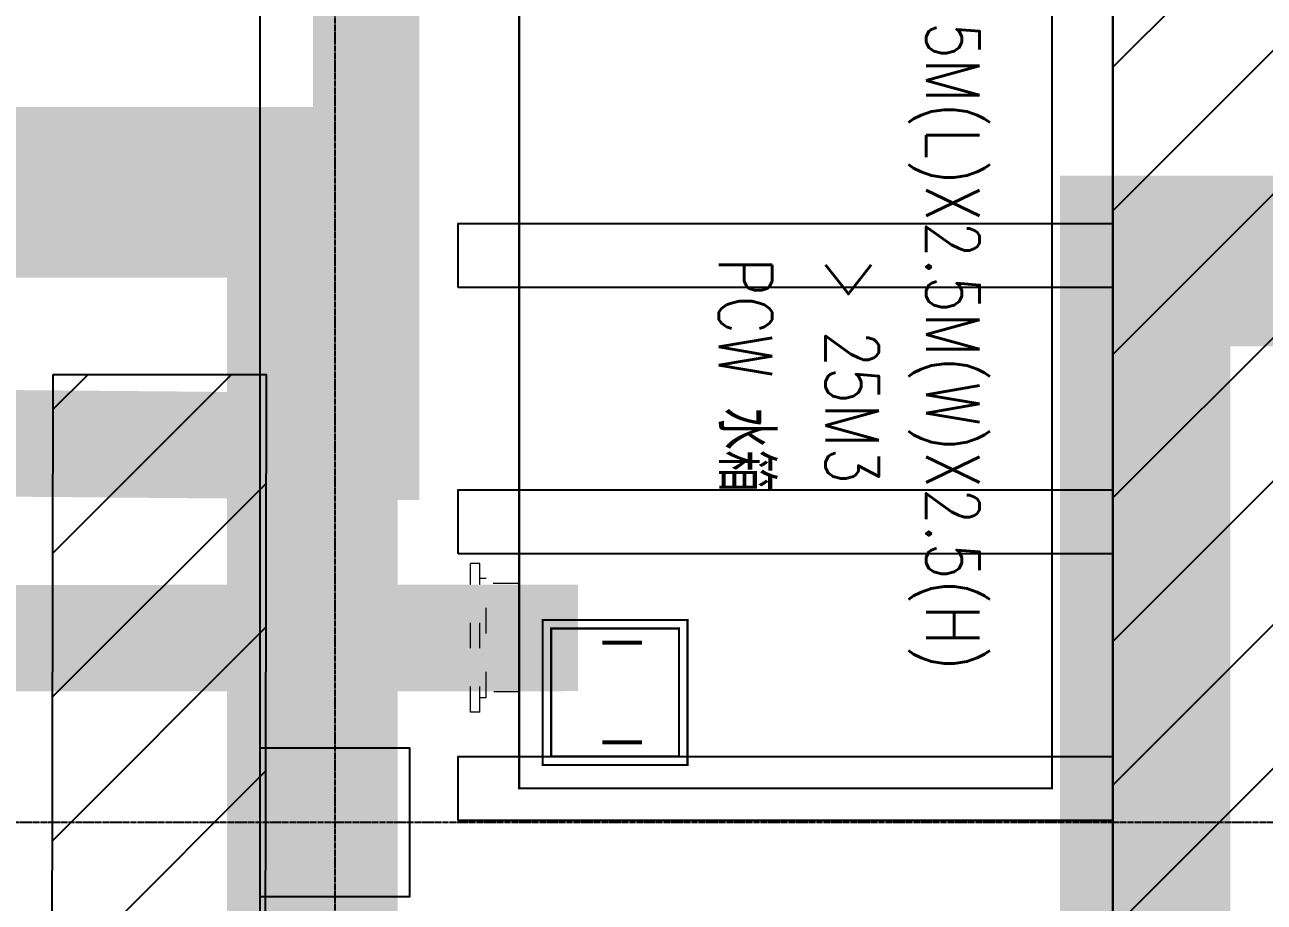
# Model space of a CAD drawing. Extents: x -3450 to 27857, y -1288 to 11880.
# Drawn here: x 754 to 1336, y 1462 to 1874 of the extents above; entities that cross this region are included whole.
import ezdxf

# ---------------------------------------------------------------- set-up
doc = ezdxf.new("R2010")
doc.units = 0
for name, pattern in [('188K-SM-03-F20-MECH-EQ-Y2257103$0$HIDDEN', [0.375, 0.25, -0.125]), ('188K-SM-03-F20-MECH-EQ-Y2257103$0$XFM7Q20PCW-200K$0$ACAD_ISO03W100', [30, 12, -18]), ('X-S-FAB-L20$0$COL-CEN-LIN', [3.25, 2.5, -0.25, 0.25, -0.25])]:
    doc.linetypes.add(name, pattern=pattern)
for name, color, linetype in [('188K-SM-03-F20-MECH-EQ-Y2257103$0$0-move in', 8, 'Continuous'), ('188K-SM-03-F20-MECH-EQ-Y2257103$0$01-電力-CSA', 1, 'Continuous'), ('188K-SM-03-F20-MECH-EQ-Y2257103$0$XFM7Q20PCW-200K$0$U-CDA-TXT', 4, 'Continuous'), ('X-S-FAB-L20$0$BLOCK', 8, 'Continuous'), ('X-S-FAB-L20$0$CCL', 8, 'X-S-FAB-L20$0$COL-CEN-LIN'), ('X-S-FAB-L20$0$COL-S', 8, 'Continuous')]:
    doc.layers.add(name, color=color, linetype=linetype)
doc.layers.add('188K-SM-03-F20-MECH-EQ-Y2257103$0$XFM7Q20PCW-200K$0$PCW EQ (FUTURE)', color=252, linetype='188K-SM-03-F20-MECH-EQ-Y2257103$0$XFM7Q20PCW-200K$0$ACAD_ISO03W100', lineweight=9)
doc.styles.add('188K-SM-03-F20-MECH-EQ-Y2257103$0$XFM7Q20PCW-200K$0$aa-txt', font='simplex.shx', dxfattribs={"width": 0.8, "bigfont": 'chineset.shx'})
pattern_1 = [(45, (-50.372, 0), (-33.676, 33.676), [])]

# ---------------------------------------------------------------- blocks, each defined once
blk = doc.blocks.new('X-S-FAB-L20$0$FAB2-L05')
at = {"layer": 'X-S-FAB-L20$0$CCL'}
for p, q in [((-25260, 11005), (-25260, 0)), ((-26880, 2220), (1210, 2220))]:
    blk.add_line(p, q, dxfattribs=at)
at = {"layer": 'X-S-FAB-L20$0$COL-S'}
blk.add_lwpolyline([(-25295, 2255), (-25225, 2255), (-25225, 2185), (-25295, 2185)], close=True, dxfattribs=at)
blk = doc.blocks.new('X-S-FAB-L20')
at = {"layer": 'X-S-FAB-L20$0$BLOCK'}
blk.add_blockref('X-S-FAB-L20$0$FAB2-L05', (26160, -720), dxfattribs=at)
blk = doc.blocks.new('188K-SM-03-F20-MECH-EQ-Y2257103$0$XFM7Q20PCW-200K$0$SL500')
for p, q in [((0, -34.925), (0, 34.925)), ((4.28625, 34.925), (0, 34.925)), ((4.28625, -34.925), (4.28625, 34.925)), ((4.28625, 27.94), (7.3025, 27.94)), ((7.3025, -27.94), (7.3025, 27.94)), ((4.28625, -27.94), (7.3025, -27.94)), ((4.28625, -34.925), (0, -34.925))]:
    blk.add_line(p, q)
blk = doc.blocks.new('188K-SM-03-F20-MECH-EQ-Y2257103')
at = {"layer": '188K-SM-03-F20-MECH-EQ-Y2257103$0$0-move in'}
h = blk.add_hatch(dxfattribs=at)
h.set_pattern_fill('ANSI31', color=256, scale=15)
h.set_pattern_definition(pattern_1)
h.paths.add_polyline_path([(1265, 2415.376), (1385, 2415.377), (1385, 35), (1265, 35)])
h = blk.add_hatch(dxfattribs=at)
h.set_pattern_fill('ANSI31', color=256, scale=15)
h.set_pattern_definition(pattern_1)
h.paths.add_polyline_path([(767.817, 1710.128), (867.817, 1710.128), (865, 35), (765, 35)])
at = {"color": 9}
for points in [[(865, 35), (865, 1990), (1265, 1990), (1265, 35)], [(957.925, 1750.887), (957.925, 1780.887), (1265, 1780.887), (1265, 1750.887)], [(957.925, 1625.887), (957.925, 1655.887), (1265, 1655.887), (1265, 1625.887)], [(957.925, 1500.887), (957.925, 1530.887), (1265, 1530.887), (1265, 1500.887)]]:
    blk.add_lwpolyline(points, close=True, dxfattribs=at)
at = {"layer": '188K-SM-03-F20-MECH-EQ-Y2257103$0$0-move in'}
for points in [[(1265, 2415.376), (1385, 2415.377), (1385, 35), (1265, 35)], [(767.817, 1710.128), (867.817, 1710.128), (865, 35), (765, 35)]]:
    blk.add_lwpolyline(points, close=True, dxfattribs=at)
at = {"layer": '188K-SM-03-F20-MECH-EQ-Y2257103$0$01-電力-CSA', "color": 217, "linetype": '188K-SM-03-F20-MECH-EQ-Y2257103$0$HIDDEN', "ltscale": 5, "true_color": 0x93278f, "const_width": 50}
for points in [[(1014.039, 1945.534), (914.706, 1945.534), (914.706, 1676.331), (688.658, 1678.279)], [(1014.039, 1586.512), (688.658, 1586.314)]]:
    blk.add_lwpolyline(points, dxfattribs=at)
at = {"layer": '188K-SM-03-F20-MECH-EQ-Y2257103$0$01-電力-CSA', "color": 217, "ltscale": 1000, "true_color": 0x93278f, "const_width": 80}
for points in [[(889.419, 1795.566), (548.556, 1795.566), (548.556, 63.206), (889.419, 63.206)], [(1280.216, 85.083), (1280.216, 1763.353), (1397.804, 1763.353), (1397.804, 85.083)]]:
    blk.add_lwpolyline(points, close=True, dxfattribs=at)
at = {"layer": '188K-SM-03-F20-MECH-EQ-Y2257103$0$XFM7Q20PCW-200K$0$PCW EQ (FUTURE)'}
for p, q in [((986.298, 1612.049), (970.805, 1611.949)), ((986.627, 1561.25), (971.134, 1561.15))]:
    blk.add_line(p, q, dxfattribs=at)
at = {"layer": '188K-SM-03-F20-MECH-EQ-Y2257103$0$XFM7Q20PCW-200K$0$PCW EQ (FUTURE)', "color": 1, "linetype": 'ByBlock', "const_width": 1}
for points in [[(1236.462, 1515.887), (986.462, 1515.887), (986.462, 2015.887), (1236.462, 2015.887)], [(997.462, 1526.887), (997.462, 1594.887), (1065.462, 1594.887), (1065.462, 1526.887)], [(1001.462, 1530.887), (1001.462, 1590.887), (1061.462, 1590.887), (1061.462, 1530.887)], [(1043.634, 1583.857), (1043.634, 1584.749), (1025.931, 1584.749), (1025.931, 1583.857)], [(1043.634, 1537.918), (1043.634, 1537.026), (1025.931, 1537.026), (1025.931, 1537.918)]]:
    blk.add_lwpolyline(points, close=True, dxfattribs=at)
at = {"layer": '188K-SM-03-F20-MECH-EQ-Y2257103$0$XFM7Q20PCW-200K$0$PCW EQ (FUTURE)', "color": 1, "linetype": 'ByBlock'}
blk.add_blockref('188K-SM-03-F20-MECH-EQ-Y2257103$0$XFM7Q20PCW-200K$0$SL500', (963.667, 1586.549), dxfattribs=at)
at = {"layer": '188K-SM-03-F20-MECH-EQ-Y2257103$0$XFM7Q20PCW-200K$0$U-CDA-TXT', "color": 1, "linetype": 'ByBlock', "char_height": 25, "attachment_point": 7, "rotation": 270, "style": '188K-SM-03-F20-MECH-EQ-Y2257103$0$XFM7Q20PCW-200K$0$aa-txt'}
for s, insert in [('5M(L)X2.5M(W)X2.5(H)', (1169.185, 1875.419)), ('PCW 水箱', (1080.143, 1765.006)), ('> 25M3', (1130.224, 1765.006))]:
    blk.add_mtext(s, dxfattribs=dict(at, insert=insert))

msp = doc.modelspace()

# ---------------------------------------------------------------- block references
for name in ['X-S-FAB-L20', '188K-SM-03-F20-MECH-EQ-Y2257103']:
    msp.add_blockref(name, (0, 0))

doc.saveas('drawing.dxf')
